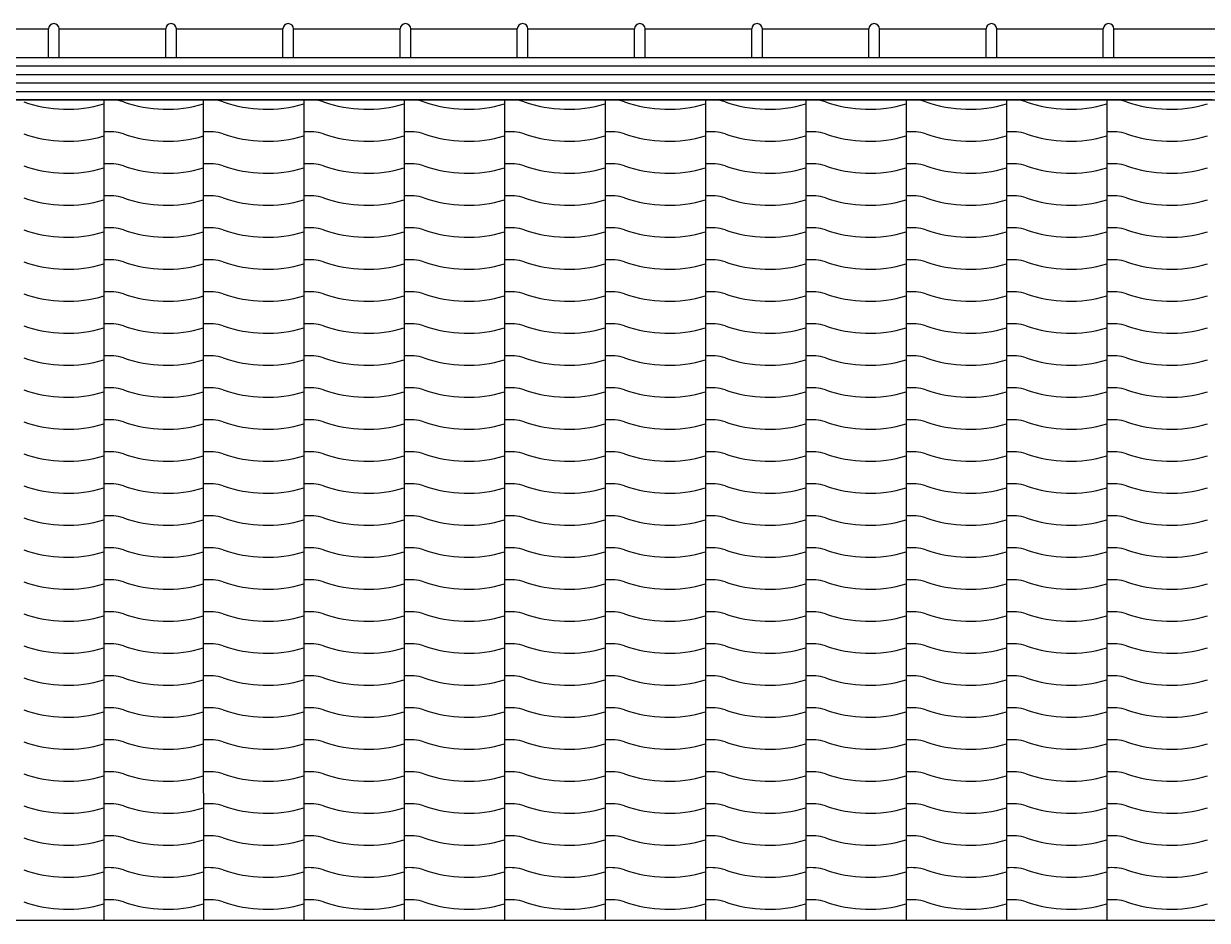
# Model space of a CAD drawing. Extents: x 177441 to 211081, y -129942 to -106182.
# Drawn here: x 196162 to 199495, y -115233 to -112706 of the extents above; entities that cross this region are included whole.
import ezdxf

# ---------------------------------------------------------------- set-up
doc = ezdxf.new("R2010")
doc.units = 0
doc.header["$LTSCALE"] = 50
doc.header["$MEASUREMENT"] = 0
for name, color, linetype in [('ele-3', 6, 'CONTINUOUS'), ('HAT', 5, 'CONTINUOUS'), ('HATCH', 5, 'CONTINUOUS'), ('WALLI', 4, 'CONTINUOUS'), ('WID', 4, 'CONTINUOUS')]:
    doc.layers.add(name, color=color, linetype=linetype)

msp = doc.modelspace()

# ---------------------------------------------------------------- linework, layer by layer
at = {"layer": 'ele-3'}
for p, q in [((189077.6, -112825.4), (199549, -112825.4)), ((189080.6, -112849.4), (199546, -112849.4)), ((189086.4, -112873.4), (199540.2, -112873.4)), ((189092.4, -112897.4), (199534.2, -112897.4))]:
    msp.add_line(p, q, dxfattribs=at)
at = {"layer": 'HAT'}
for centre, radius, start, end in [((196401.7, -113067.4), 146.7, 73.7335, 95.5336), ((196682.4, -113067.4), 146.7, 73.7335, 95.5336), ((196965.1, -113067.4), 146.7, 73.7335, 95.5336), ((197247.8, -113067.4), 146.7, 73.7335, 95.5336), ((197530.4, -113067.4), 146.7, 73.7335, 95.5336), ((197813.1, -113067.4), 146.7, 73.7335, 95.5336), ((198095.8, -113067.4), 146.7, 73.7335, 95.5336), ((198378.4, -113067.4), 146.7, 73.7335, 95.5336), ((198661.1, -113067.4), 146.7, 73.7335, 95.5336), ((198943.8, -113067.4), 146.7, 73.7335, 95.5336), ((199226.4, -113067.4), 146.7, 73.7335, 95.5336), ((196284.2, -112580.6), 367, 250.5449, 286.3543), ((196565, -112580.6), 367, 250.5449, 286.3543), ((196846.8, -112574.6), 373, 250.7046, 286.2204), ((197129.4, -112574.6), 373, 250.7046, 286.2204), ((197412.1, -112574.6), 373, 250.7046, 286.2204), ((197694.8, -112574.6), 373, 250.7046, 286.2204), ((197977.4, -112574.6), 373, 250.7046, 286.2204), ((198260.1, -112574.6), 373, 250.7046, 286.2204), ((198542.8, -112574.6), 373, 250.7046, 286.2204), ((198825.4, -112574.6), 373, 250.7046, 286.2204), ((199108.1, -112574.6), 373, 250.7046, 286.2204), ((199390.8, -112574.6), 373, 250.7046, 286.2204), ((196284.2, -112670.8), 367, 250.5449, 286.3543), ((196401.7, -113157.6), 146.7, 73.7335, 95.5336), ((196565, -112670.8), 367, 250.5449, 286.3543), ((196682.4, -113157.6), 146.7, 73.7335, 95.5336), ((196846.8, -112664.7), 373, 250.7046, 286.2204), ((196965.1, -113157.6), 146.7, 73.7335, 95.5336), ((197129.4, -112664.7), 373, 250.7046, 286.2204), ((197247.8, -113157.6), 146.7, 73.7335, 95.5336), ((197412.1, -112664.7), 373, 250.7046, 286.2204), ((197530.4, -113157.6), 146.7, 73.7335, 95.5336), ((197694.8, -112664.7), 373, 250.7046, 286.2204), ((197813.1, -113157.6), 146.7, 73.7335, 95.5336), ((197977.4, -112664.7), 373, 250.7046, 286.2204), ((198095.8, -113157.6), 146.7, 73.7335, 95.5336), ((198260.1, -112664.7), 373, 250.7046, 286.2204), ((198378.4, -113157.6), 146.7, 73.7335, 95.5336), ((198542.8, -112664.7), 373, 250.7046, 286.2204), ((198661.1, -113157.6), 146.7, 73.7335, 95.5336), ((198825.4, -112664.7), 373, 250.7046, 286.2204), ((198943.8, -113157.6), 146.7, 73.7335, 95.5336), ((199108.1, -112664.7), 373, 250.7046, 286.2204), ((199226.4, -113157.6), 146.7, 73.7335, 95.5336), ((199390.8, -112664.7), 373, 250.7046, 286.2204), ((196284.2, -112760.9), 367, 250.5449, 286.3543), ((196401.7, -113247.7), 146.7, 73.7335, 95.5336), ((196565, -112760.9), 367, 250.5449, 286.3543), ((196682.4, -113247.7), 146.7, 73.7335, 95.5336), ((196846.8, -112754.9), 373, 250.7046, 286.2204), ((196965.1, -113247.7), 146.7, 73.7335, 95.5336), ((197129.4, -112754.9), 373, 250.7046, 286.2204), ((197247.8, -113247.7), 146.7, 73.7335, 95.5336), ((197412.1, -112754.9), 373, 250.7046, 286.2204), ((197530.4, -113247.7), 146.7, 73.7335, 95.5336), ((197694.8, -112754.9), 373, 250.7046, 286.2204), ((197813.1, -113247.7), 146.7, 73.7335, 95.5336), ((197977.4, -112754.9), 373, 250.7046, 286.2204), ((198095.8, -113247.7), 146.7, 73.7335, 95.5336), ((198260.1, -112754.9), 373, 250.7046, 286.2204), ((198378.4, -113247.7), 146.7, 73.7335, 95.5336), ((198542.8, -112754.9), 373, 250.7046, 286.2204), ((198661.1, -113247.7), 146.7, 73.7335, 95.5336), ((198825.4, -112754.9), 373, 250.7046, 286.2204), ((198943.8, -113247.7), 146.7, 73.7335, 95.5336), ((199108.1, -112754.9), 373, 250.7046, 286.2204), ((199226.4, -113247.7), 146.7, 73.7335, 95.5336), ((199390.8, -112754.9), 373, 250.7046, 286.2204), ((196284.2, -112851.1), 367, 250.5449, 286.3543), ((196401.7, -113337.9), 146.7, 73.7335, 95.5336), ((196565, -112851.1), 367, 250.5449, 286.3543), ((196682.4, -113337.9), 146.7, 73.7335, 95.5336), ((196846.8, -112845), 373, 250.7046, 286.2204), ((196965.1, -113337.9), 146.7, 73.7335, 95.5336), ((197129.4, -112845), 373, 250.7046, 286.2204), ((197247.8, -113337.9), 146.7, 73.7335, 95.5336), ((197412.1, -112845), 373, 250.7046, 286.2204), ((197530.4, -113337.9), 146.7, 73.7335, 95.5336), ((197694.8, -112845), 373, 250.7046, 286.2204), ((197813.1, -113337.9), 146.7, 73.7335, 95.5336), ((197977.4, -112845), 373, 250.7046, 286.2204), ((198095.8, -113337.9), 146.7, 73.7335, 95.5336), ((198260.1, -112845), 373, 250.7046, 286.2204), ((198378.4, -113337.9), 146.7, 73.7335, 95.5336), ((198542.8, -112845), 373, 250.7046, 286.2204), ((198661.1, -113337.9), 146.7, 73.7335, 95.5336), ((198825.4, -112845), 373, 250.7046, 286.2204), ((198943.8, -113337.9), 146.7, 73.7335, 95.5336), ((199108.1, -112845), 373, 250.7046, 286.2204), ((199226.4, -113337.9), 146.7, 73.7335, 95.5336), ((199390.8, -112845), 373, 250.7046, 286.2204), ((196284.2, -112941.2), 367, 250.5449, 286.3543), ((196401.7, -113428), 146.7, 73.7335, 95.5336), ((196565, -112941.2), 367, 250.5449, 286.3543), ((196682.4, -113428), 146.7, 73.7335, 95.5336), ((196846.8, -112935.2), 373, 250.7046, 286.2204), ((196965.1, -113428), 146.7, 73.7335, 95.5336), ((197129.4, -112935.2), 373, 250.7046, 286.2204), ((197247.8, -113428), 146.7, 73.7335, 95.5336), ((197412.1, -112935.2), 373, 250.7046, 286.2204), ((197530.4, -113428), 146.7, 73.7335, 95.5336), ((197694.8, -112935.2), 373, 250.7046, 286.2204), ((197813.1, -113428), 146.7, 73.7335, 95.5336), ((197977.4, -112935.2), 373, 250.7046, 286.2204), ((198095.8, -113428), 146.7, 73.7335, 95.5336), ((198260.1, -112935.2), 373, 250.7046, 286.2204), ((198378.4, -113428), 146.7, 73.7335, 95.5336), ((198542.8, -112935.2), 373, 250.7046, 286.2204), ((198661.1, -113428), 146.7, 73.7335, 95.5336), ((198825.4, -112935.2), 373, 250.7046, 286.2204), ((198943.8, -113428), 146.7, 73.7335, 95.5336), ((199108.1, -112935.2), 373, 250.7046, 286.2204), ((199226.4, -113428), 146.7, 73.7335, 95.5336), ((199390.8, -112935.2), 373, 250.7046, 286.2204), ((196284.2, -113031.4), 367, 250.5449, 286.3543), ((196401.7, -113518.2), 146.7, 73.7335, 95.5336), ((196565, -113031.4), 367, 250.5449, 286.3543), ((196682.4, -113518.2), 146.7, 73.7335, 95.5336), ((196846.8, -113025.4), 373, 250.7046, 286.2204), ((196965.1, -113518.2), 146.7, 73.7335, 95.5336), ((197129.4, -113025.4), 373, 250.7046, 286.2204), ((197247.8, -113518.2), 146.7, 73.7335, 95.5336), ((197412.1, -113025.4), 373, 250.7046, 286.2204), ((197530.4, -113518.2), 146.7, 73.7335, 95.5336), ((197694.8, -113025.4), 373, 250.7046, 286.2204), ((197813.1, -113518.2), 146.7, 73.7335, 95.5336), ((197977.4, -113025.4), 373, 250.7046, 286.2204), ((198095.8, -113518.2), 146.7, 73.7335, 95.5336), ((198260.1, -113025.4), 373, 250.7046, 286.2204), ((198378.4, -113518.2), 146.7, 73.7335, 95.5336), ((198542.8, -113025.4), 373, 250.7046, 286.2204), ((198661.1, -113518.2), 146.7, 73.7335, 95.5336), ((198825.4, -113025.4), 373, 250.7046, 286.2204), ((198943.8, -113518.2), 146.7, 73.7335, 95.5336), ((199108.1, -113025.4), 373, 250.7046, 286.2204), ((199226.4, -113518.2), 146.7, 73.7335, 95.5336), ((199390.8, -113025.4), 373, 250.7046, 286.2204), ((196284.2, -113121.6), 367, 250.5449, 286.3543), ((196401.7, -113608.4), 146.7, 73.7335, 95.5336), ((196565, -113121.6), 367, 250.5449, 286.3543), ((196682.4, -113608.4), 146.7, 73.7335, 95.5336), ((196846.8, -113115.5), 373, 250.7046, 286.2204), ((196965.1, -113608.4), 146.7, 73.7335, 95.5336), ((197129.4, -113115.5), 373, 250.7046, 286.2204), ((197247.8, -113608.4), 146.7, 73.7335, 95.5336), ((197412.1, -113115.5), 373, 250.7046, 286.2204), ((197530.4, -113608.4), 146.7, 73.7335, 95.5336), ((197694.8, -113115.5), 373, 250.7046, 286.2204), ((197813.1, -113608.4), 146.7, 73.7335, 95.5336), ((197977.4, -113115.5), 373, 250.7046, 286.2204), ((198095.8, -113608.4), 146.7, 73.7335, 95.5336), ((198260.1, -113115.5), 373, 250.7046, 286.2204), ((198378.4, -113608.4), 146.7, 73.7335, 95.5336), ((198542.8, -113115.5), 373, 250.7046, 286.2204), ((198661.1, -113608.4), 146.7, 73.7335, 95.5336), ((198825.4, -113115.5), 373, 250.7046, 286.2204), ((198943.8, -113608.4), 146.7, 73.7335, 95.5336), ((199108.1, -113115.5), 373, 250.7046, 286.2204), ((199226.4, -113608.4), 146.7, 73.7335, 95.5336), ((199390.8, -113115.5), 373, 250.7046, 286.2204), ((196401.7, -113698.5), 146.7, 73.7335, 95.5336), ((196682.4, -113698.5), 146.7, 73.7335, 95.5336), ((196965.1, -113698.5), 146.7, 73.7335, 95.5336), ((197247.8, -113698.5), 146.7, 73.7335, 95.5336), ((197530.4, -113698.5), 146.7, 73.7335, 95.5336), ((197813.1, -113698.5), 146.7, 73.7335, 95.5336), ((198095.8, -113698.5), 146.7, 73.7335, 95.5336), ((198378.4, -113698.5), 146.7, 73.7335, 95.5336), ((198661.1, -113698.5), 146.7, 73.7335, 95.5336), ((198943.8, -113698.5), 146.7, 73.7335, 95.5336), ((199226.4, -113698.5), 146.7, 73.7335, 95.5336), ((196284.2, -113211.7), 367, 250.5449, 286.3543), ((196565, -113211.7), 367, 250.5449, 286.3543), ((196846.8, -113205.7), 373, 250.7046, 286.2204), ((197129.4, -113205.7), 373, 250.7046, 286.2204), ((197412.1, -113205.7), 373, 250.7046, 286.2204), ((197694.8, -113205.7), 373, 250.7046, 286.2204), ((197977.4, -113205.7), 373, 250.7046, 286.2204), ((198260.1, -113205.7), 373, 250.7046, 286.2204), ((198542.8, -113205.7), 373, 250.7046, 286.2204), ((198825.4, -113205.7), 373, 250.7046, 286.2204), ((199108.1, -113205.7), 373, 250.7046, 286.2204), ((199390.8, -113205.7), 373, 250.7046, 286.2204), ((196284.2, -113301.9), 367, 250.5449, 286.3543), ((196401.7, -113788.7), 146.7, 73.7335, 95.5336), ((196565, -113301.9), 367, 250.5449, 286.3543), ((196682.4, -113788.7), 146.7, 73.7335, 95.5336), ((196846.8, -113295.8), 373, 250.7046, 286.2204), ((196965.1, -113788.7), 146.7, 73.7335, 95.5336), ((197129.4, -113295.8), 373, 250.7046, 286.2204), ((197247.8, -113788.7), 146.7, 73.7335, 95.5336), ((197412.1, -113295.8), 373, 250.7046, 286.2204), ((197530.4, -113788.7), 146.7, 73.7335, 95.5336), ((197694.8, -113295.8), 373, 250.7046, 286.2204), ((197813.1, -113788.7), 146.7, 73.7335, 95.5336), ((197977.4, -113295.8), 373, 250.7046, 286.2204), ((198095.8, -113788.7), 146.7, 73.7335, 95.5336), ((198260.1, -113295.8), 373, 250.7046, 286.2204), ((198378.4, -113788.7), 146.7, 73.7335, 95.5336), ((198542.8, -113295.8), 373, 250.7046, 286.2204), ((198661.1, -113788.7), 146.7, 73.7335, 95.5336), ((198825.4, -113295.8), 373, 250.7046, 286.2204), ((198943.8, -113788.7), 146.7, 73.7335, 95.5336), ((199108.1, -113295.8), 373, 250.7046, 286.2204), ((199226.4, -113788.7), 146.7, 73.7335, 95.5336), ((199390.8, -113295.8), 373, 250.7046, 286.2204), ((196284.2, -113392), 367, 250.5449, 286.3543), ((196401.7, -113878.8), 146.7, 73.7335, 95.5336), ((196565, -113392), 367, 250.5449, 286.3543), ((196682.4, -113878.8), 146.7, 73.7335, 95.5336), ((196846.8, -113386), 373, 250.7046, 286.2204), ((196965.1, -113878.8), 146.7, 73.7335, 95.5336), ((197129.4, -113386), 373, 250.7046, 286.2204), ((197247.8, -113878.8), 146.7, 73.7335, 95.5336), ((197412.1, -113386), 373, 250.7046, 286.2204), ((197530.4, -113878.8), 146.7, 73.7335, 95.5336), ((197694.8, -113386), 373, 250.7046, 286.2204), ((197813.1, -113878.8), 146.7, 73.7335, 95.5336), ((197977.4, -113386), 373, 250.7046, 286.2204), ((198095.8, -113878.8), 146.7, 73.7335, 95.5336), ((198260.1, -113386), 373, 250.7046, 286.2204), ((198378.4, -113878.8), 146.7, 73.7335, 95.5336), ((198542.8, -113386), 373, 250.7046, 286.2204), ((198661.1, -113878.8), 146.7, 73.7335, 95.5336), ((198825.4, -113386), 373, 250.7046, 286.2204), ((198943.8, -113878.8), 146.7, 73.7335, 95.5336), ((199108.1, -113386), 373, 250.7046, 286.2204), ((199226.4, -113878.8), 146.7, 73.7335, 95.5336), ((199390.8, -113386), 373, 250.7046, 286.2204), ((196284.2, -113482.2), 367, 250.5449, 286.3543), ((196401.7, -113969), 146.7, 73.7335, 95.5336), ((196565, -113482.2), 367, 250.5449, 286.3543), ((196682.4, -113969), 146.7, 73.7335, 95.5336), ((196846.8, -113476.2), 373, 250.7046, 286.2204), ((196965.1, -113969), 146.7, 73.7335, 95.5336), ((197129.4, -113476.2), 373, 250.7046, 286.2204), ((197247.8, -113969), 146.7, 73.7335, 95.5336), ((197412.1, -113476.2), 373, 250.7046, 286.2204), ((197530.4, -113969), 146.7, 73.7335, 95.5336), ((197694.8, -113476.2), 373, 250.7046, 286.2204), ((197813.1, -113969), 146.7, 73.7335, 95.5336), ((197977.4, -113476.2), 373, 250.7046, 286.2204), ((198095.8, -113969), 146.7, 73.7335, 95.5336), ((198260.1, -113476.2), 373, 250.7046, 286.2204), ((198378.4, -113969), 146.7, 73.7335, 95.5336), ((198542.8, -113476.2), 373, 250.7046, 286.2204), ((198661.1, -113969), 146.7, 73.7335, 95.5336), ((198825.4, -113476.2), 373, 250.7046, 286.2204), ((198943.8, -113969), 146.7, 73.7335, 95.5336), ((199108.1, -113476.2), 373, 250.7046, 286.2204), ((199226.4, -113969), 146.7, 73.7335, 95.5336), ((199390.8, -113476.2), 373, 250.7046, 286.2204), ((196284.2, -113572.4), 367, 250.5449, 286.3543), ((196401.7, -114059.2), 146.7, 73.7335, 95.5336), ((196565, -113572.4), 367, 250.5449, 286.3543), ((196682.4, -114059.2), 146.7, 73.7335, 95.5336), ((196846.8, -113566.3), 373, 250.7046, 286.2204), ((196965.1, -114059.2), 146.7, 73.7335, 95.5336), ((197129.4, -113566.3), 373, 250.7046, 286.2204), ((197247.8, -114059.2), 146.7, 73.7335, 95.5336), ((197412.1, -113566.3), 373, 250.7046, 286.2204), ((197530.4, -114059.2), 146.7, 73.7335, 95.5336), ((197694.8, -113566.3), 373, 250.7046, 286.2204), ((197813.1, -114059.2), 146.7, 73.7335, 95.5336), ((197977.4, -113566.3), 373, 250.7046, 286.2204), ((198095.8, -114059.2), 146.7, 73.7335, 95.5336), ((198260.1, -113566.3), 373, 250.7046, 286.2204), ((198378.4, -114059.2), 146.7, 73.7335, 95.5336), ((198542.8, -113566.3), 373, 250.7046, 286.2204), ((198661.1, -114059.2), 146.7, 73.7335, 95.5336), ((198825.4, -113566.3), 373, 250.7046, 286.2204), ((198943.8, -114059.2), 146.7, 73.7335, 95.5336), ((199108.1, -113566.3), 373, 250.7046, 286.2204), ((199226.4, -114059.2), 146.7, 73.7335, 95.5336), ((199390.8, -113566.3), 373, 250.7046, 286.2204), ((196284.2, -113662.5), 367, 250.5449, 286.3543), ((196401.7, -114149.3), 146.7, 73.7335, 95.5336), ((196565, -113662.5), 367, 250.5449, 286.3543), ((196682.4, -114149.3), 146.7, 73.7335, 95.5336), ((196846.8, -113656.5), 373, 250.7046, 286.2204), ((196965.1, -114149.3), 146.7, 73.7335, 95.5336), ((197129.4, -113656.5), 373, 250.7046, 286.2204), ((197247.8, -114149.3), 146.7, 73.7335, 95.5336), ((197412.1, -113656.5), 373, 250.7046, 286.2204), ((197530.4, -114149.3), 146.7, 73.7335, 95.5336), ((197694.8, -113656.5), 373, 250.7046, 286.2204), ((197813.1, -114149.3), 146.7, 73.7335, 95.5336), ((197977.4, -113656.5), 373, 250.7046, 286.2204), ((198095.8, -114149.3), 146.7, 73.7335, 95.5336), ((198260.1, -113656.5), 373, 250.7046, 286.2204), ((198378.4, -114149.3), 146.7, 73.7335, 95.5336), ((198542.8, -113656.5), 373, 250.7046, 286.2204), ((198661.1, -114149.3), 146.7, 73.7335, 95.5336), ((198825.4, -113656.5), 373, 250.7046, 286.2204), ((198943.8, -114149.3), 146.7, 73.7335, 95.5336), ((199108.1, -113656.5), 373, 250.7046, 286.2204), ((199226.4, -114149.3), 146.7, 73.7335, 95.5336), ((199390.8, -113656.5), 373, 250.7046, 286.2204), ((196284.2, -113752.7), 367, 250.5449, 286.3543), ((196401.7, -114239.5), 146.7, 73.7335, 95.5336), ((196565, -113752.7), 367, 250.5449, 286.3543), ((196682.4, -114239.5), 146.7, 73.7335, 95.5336), ((196846.8, -113746.6), 373, 250.7046, 286.2204), ((196965.1, -114239.5), 146.7, 73.7335, 95.5336), ((197129.4, -113746.6), 373, 250.7046, 286.2204), ((197247.8, -114239.5), 146.7, 73.7335, 95.5336), ((197412.1, -113746.6), 373, 250.7046, 286.2204), ((197530.4, -114239.5), 146.7, 73.7335, 95.5336), ((197694.8, -113746.6), 373, 250.7046, 286.2204), ((197813.1, -114239.5), 146.7, 73.7335, 95.5336), ((197977.4, -113746.6), 373, 250.7046, 286.2204), ((198095.8, -114239.5), 146.7, 73.7335, 95.5336), ((198260.1, -113746.6), 373, 250.7046, 286.2204), ((198378.4, -114239.5), 146.7, 73.7335, 95.5336), ((198542.8, -113746.6), 373, 250.7046, 286.2204), ((198661.1, -114239.5), 146.7, 73.7335, 95.5336), ((198825.4, -113746.6), 373, 250.7046, 286.2204), ((198943.8, -114239.5), 146.7, 73.7335, 95.5336), ((199108.1, -113746.6), 373, 250.7046, 286.2204), ((199226.4, -114239.5), 146.7, 73.7335, 95.5336), ((199390.8, -113746.6), 373, 250.7046, 286.2204), ((196401.7, -114329.6), 146.7, 73.7335, 95.5336), ((196682.4, -114329.6), 146.7, 73.7335, 95.5336), ((196965.1, -114329.6), 146.7, 73.7335, 95.5336), ((197247.8, -114329.6), 146.7, 73.7335, 95.5336), ((197530.4, -114329.6), 146.7, 73.7335, 95.5336), ((197813.1, -114329.6), 146.7, 73.7335, 95.5336), ((198095.8, -114329.6), 146.7, 73.7335, 95.5336), ((198378.4, -114329.6), 146.7, 73.7335, 95.5336), ((198661.1, -114329.6), 146.7, 73.7335, 95.5336), ((198943.8, -114329.6), 146.7, 73.7335, 95.5336), ((199226.4, -114329.6), 146.7, 73.7335, 95.5336), ((196284.2, -113842.8), 367, 250.5449, 286.3543), ((196565, -113842.8), 367, 250.5449, 286.3543), ((196846.8, -113836.8), 373, 250.7046, 286.2204), ((197129.4, -113836.8), 373, 250.7046, 286.2204), ((197412.1, -113836.8), 373, 250.7046, 286.2204), ((197694.8, -113836.8), 373, 250.7046, 286.2204), ((197977.4, -113836.8), 373, 250.7046, 286.2204), ((198260.1, -113836.8), 373, 250.7046, 286.2204), ((198542.8, -113836.8), 373, 250.7046, 286.2204), ((198825.4, -113836.8), 373, 250.7046, 286.2204), ((199108.1, -113836.8), 373, 250.7046, 286.2204), ((199390.8, -113836.8), 373, 250.7046, 286.2204), ((196284.2, -113933), 367, 250.5449, 286.3543), ((196401.7, -114419.8), 146.7, 73.7335, 95.5336), ((196565, -113933), 367, 250.5449, 286.3543), ((196682.4, -114419.8), 146.7, 73.7335, 95.5336), ((196846.8, -113927), 373, 250.7046, 286.2204), ((196965.1, -114419.8), 146.7, 73.7335, 95.5336), ((197129.4, -113927), 373, 250.7046, 286.2204), ((197247.8, -114419.8), 146.7, 73.7335, 95.5336), ((197412.1, -113927), 373, 250.7046, 286.2204), ((197530.4, -114419.8), 146.7, 73.7335, 95.5336), ((197694.8, -113927), 373, 250.7046, 286.2204), ((197813.1, -114419.8), 146.7, 73.7335, 95.5336), ((197977.4, -113927), 373, 250.7046, 286.2204), ((198095.8, -114419.8), 146.7, 73.7335, 95.5336), ((198260.1, -113927), 373, 250.7046, 286.2204), ((198378.4, -114419.8), 146.7, 73.7335, 95.5336), ((198542.8, -113927), 373, 250.7046, 286.2204), ((198661.1, -114419.8), 146.7, 73.7335, 95.5336), ((198825.4, -113927), 373, 250.7046, 286.2204), ((198943.8, -114419.8), 146.7, 73.7335, 95.5336), ((199108.1, -113927), 373, 250.7046, 286.2204), ((199226.4, -114419.8), 146.7, 73.7335, 95.5336), ((199390.8, -113927), 373, 250.7046, 286.2204), ((196284.2, -114023.2), 367, 250.5449, 286.3543), ((196401.7, -114510), 146.7, 73.7335, 95.5336), ((196565, -114023.2), 367, 250.5449, 286.3543), ((196682.4, -114510), 146.7, 73.7335, 95.5336), ((196846.8, -114017.1), 373, 250.7046, 286.2204), ((196965.1, -114510), 146.7, 73.7335, 95.5336), ((197129.4, -114017.1), 373, 250.7046, 286.2204), ((197247.8, -114510), 146.7, 73.7335, 95.5336), ((197412.1, -114017.1), 373, 250.7046, 286.2204), ((197530.4, -114510), 146.7, 73.7335, 95.5336), ((197694.8, -114017.1), 373, 250.7046, 286.2204), ((197813.1, -114510), 146.7, 73.7335, 95.5336), ((197977.4, -114017.1), 373, 250.7046, 286.2204), ((198095.8, -114510), 146.7, 73.7335, 95.5336), ((198260.1, -114017.1), 373, 250.7046, 286.2204), ((198378.4, -114510), 146.7, 73.7335, 95.5336), ((198542.8, -114017.1), 373, 250.7046, 286.2204), ((198661.1, -114510), 146.7, 73.7335, 95.5336), ((198825.4, -114017.1), 373, 250.7046, 286.2204), ((198943.8, -114510), 146.7, 73.7335, 95.5336), ((199108.1, -114017.1), 373, 250.7046, 286.2204), ((199226.4, -114510), 146.7, 73.7335, 95.5336), ((199390.8, -114017.1), 373, 250.7046, 286.2204), ((196401.7, -114600.1), 146.7, 73.7335, 95.5336), ((196682.4, -114600.1), 146.7, 73.7335, 95.5336), ((196965.1, -114600.1), 146.7, 73.7335, 95.5336), ((197247.8, -114600.1), 146.7, 73.7335, 95.5336), ((197530.4, -114600.1), 146.7, 73.7335, 95.5336), ((197813.1, -114600.1), 146.7, 73.7335, 95.5336), ((198095.8, -114600.1), 146.7, 73.7335, 95.5336), ((198378.4, -114600.1), 146.7, 73.7335, 95.5336), ((198661.1, -114600.1), 146.7, 73.7335, 95.5336), ((198943.8, -114600.1), 146.7, 73.7335, 95.5336), ((199226.4, -114600.1), 146.7, 73.7335, 95.5336), ((196284.2, -114113.3), 367, 250.5449, 286.3543), ((196565, -114113.3), 367, 250.5449, 286.3543), ((196846.8, -114107.3), 373, 250.7046, 286.2204), ((197129.4, -114107.3), 373, 250.7046, 286.2204), ((197412.1, -114107.3), 373, 250.7046, 286.2204), ((197694.8, -114107.3), 373, 250.7046, 286.2204), ((197977.4, -114107.3), 373, 250.7046, 286.2204), ((198260.1, -114107.3), 373, 250.7046, 286.2204), ((198542.8, -114107.3), 373, 250.7046, 286.2204), ((198825.4, -114107.3), 373, 250.7046, 286.2204), ((199108.1, -114107.3), 373, 250.7046, 286.2204), ((199390.8, -114107.3), 373, 250.7046, 286.2204), ((196284.2, -114203.5), 367, 250.5449, 286.3543), ((196401.7, -114690.3), 146.7, 73.7335, 95.5336), ((196565, -114203.5), 367, 250.5449, 286.3543), ((196682.4, -114690.3), 146.7, 73.7335, 95.5336), ((196846.8, -114197.4), 373, 250.7046, 286.2204), ((196965.1, -114690.3), 146.7, 73.7335, 95.5336), ((197129.4, -114197.4), 373, 250.7046, 286.2204), ((197247.8, -114690.3), 146.7, 73.7335, 95.5336), ((197412.1, -114197.4), 373, 250.7046, 286.2204), ((197530.4, -114690.3), 146.7, 73.7335, 95.5336), ((197694.8, -114197.4), 373, 250.7046, 286.2204), ((197813.1, -114690.3), 146.7, 73.7335, 95.5336), ((197977.4, -114197.4), 373, 250.7046, 286.2204), ((198095.8, -114690.3), 146.7, 73.7335, 95.5336), ((198260.1, -114197.4), 373, 250.7046, 286.2204), ((198378.4, -114690.3), 146.7, 73.7335, 95.5336), ((198542.8, -114197.4), 373, 250.7046, 286.2204), ((198661.1, -114690.3), 146.7, 73.7335, 95.5336), ((198825.4, -114197.4), 373, 250.7046, 286.2204), ((198943.8, -114690.3), 146.7, 73.7335, 95.5336), ((199108.1, -114197.4), 373, 250.7046, 286.2204), ((199226.4, -114690.3), 146.7, 73.7335, 95.5336), ((199390.8, -114197.4), 373, 250.7046, 286.2204), ((196284.2, -114293.6), 367, 250.5449, 286.3543), ((196401.7, -114780.4), 146.7, 73.7335, 95.5336), ((196565, -114293.6), 367, 250.5449, 286.3543), ((196682.4, -114780.4), 146.7, 73.7335, 95.5336), ((196846.8, -114287.6), 373, 250.7046, 286.2204), ((196965.1, -114780.4), 146.7, 73.7335, 95.5336), ((197129.4, -114287.6), 373, 250.7046, 286.2204), ((197247.8, -114780.4), 146.7, 73.7335, 95.5336), ((197412.1, -114287.6), 373, 250.7046, 286.2204), ((197530.4, -114780.4), 146.7, 73.7335, 95.5336), ((197694.8, -114287.6), 373, 250.7046, 286.2204), ((197813.1, -114780.4), 146.7, 73.7335, 95.5336), ((197977.4, -114287.6), 373, 250.7046, 286.2204), ((198095.8, -114780.4), 146.7, 73.7335, 95.5336), ((198260.1, -114287.6), 373, 250.7046, 286.2204), ((198378.4, -114780.4), 146.7, 73.7335, 95.5336), ((198542.8, -114287.6), 373, 250.7046, 286.2204), ((198661.1, -114780.4), 146.7, 73.7335, 95.5336), ((198825.4, -114287.6), 373, 250.7046, 286.2204), ((198943.8, -114780.4), 146.7, 73.7335, 95.5336), ((199108.1, -114287.6), 373, 250.7046, 286.2204), ((199226.4, -114780.4), 146.7, 73.7335, 95.5336), ((199390.8, -114287.6), 373, 250.7046, 286.2204), ((196284.2, -114383.8), 367, 250.5449, 286.3543), ((196401.7, -114870.6), 146.7, 73.7335, 95.5336), ((196565, -114383.8), 367, 250.5449, 286.3543), ((196682.4, -114870.6), 146.7, 73.7335, 95.5336), ((196846.8, -114377.8), 373, 250.7046, 286.2204), ((196965.1, -114870.6), 146.7, 73.7335, 95.5336), ((197129.4, -114377.8), 373, 250.7046, 286.2204), ((197247.8, -114870.6), 146.7, 73.7335, 95.5336), ((197412.1, -114377.8), 373, 250.7046, 286.2204), ((197530.4, -114870.6), 146.7, 73.7335, 95.5336), ((197694.8, -114377.8), 373, 250.7046, 286.2204), ((197813.1, -114870.6), 146.7, 73.7335, 95.5336), ((197977.4, -114377.8), 373, 250.7046, 286.2204), ((198095.8, -114870.6), 146.7, 73.7335, 95.5336), ((198260.1, -114377.8), 373, 250.7046, 286.2204), ((198378.4, -114870.6), 146.7, 73.7335, 95.5336), ((198542.8, -114377.8), 373, 250.7046, 286.2204), ((198661.1, -114870.6), 146.7, 73.7335, 95.5336), ((198825.4, -114377.8), 373, 250.7046, 286.2204), ((198943.8, -114870.6), 146.7, 73.7335, 95.5336), ((199108.1, -114377.8), 373, 250.7046, 286.2204), ((199226.4, -114870.6), 146.7, 73.7335, 95.5336), ((199390.8, -114377.8), 373, 250.7046, 286.2204), ((196284.2, -114474), 367, 250.5449, 286.3543), ((196401.7, -114960.8), 146.7, 73.7335, 95.5336), ((196565, -114474), 367, 250.5449, 286.3543), ((196682.4, -114960.8), 146.7, 73.7335, 95.5336), ((196846.8, -114467.9), 373, 250.7046, 286.2204), ((196965.1, -114960.8), 146.7, 73.7335, 95.5336), ((197129.4, -114467.9), 373, 250.7046, 286.2204), ((197247.8, -114960.8), 146.7, 73.7335, 95.5336), ((197412.1, -114467.9), 373, 250.7046, 286.2204), ((197530.4, -114960.8), 146.7, 73.7335, 95.5336), ((197694.8, -114467.9), 373, 250.7046, 286.2204), ((197813.1, -114960.8), 146.7, 73.7335, 95.5336), ((197977.4, -114467.9), 373, 250.7046, 286.2204), ((198095.8, -114960.8), 146.7, 73.7335, 95.5336), ((198260.1, -114467.9), 373, 250.7046, 286.2204), ((198378.4, -114960.8), 146.7, 73.7335, 95.5336), ((198542.8, -114467.9), 373, 250.7046, 286.2204), ((198661.1, -114960.8), 146.7, 73.7335, 95.5336), ((198825.4, -114467.9), 373, 250.7046, 286.2204), ((198943.8, -114960.8), 146.7, 73.7335, 95.5336), ((199108.1, -114467.9), 373, 250.7046, 286.2204), ((199226.4, -114960.8), 146.7, 73.7335, 95.5336), ((199390.8, -114467.9), 373, 250.7046, 286.2204), ((196284.2, -114564.1), 367, 250.5449, 286.3543), ((196401.7, -115050.9), 146.7, 73.7335, 95.5336), ((196565, -114564.1), 367, 250.5449, 286.3543), ((196682.4, -115050.9), 146.7, 73.7335, 95.5336), ((196846.8, -114558.1), 373, 250.7046, 286.2204), ((196965.1, -115050.9), 146.7, 73.7335, 95.5336), ((197129.4, -114558.1), 373, 250.7046, 286.2204), ((197247.8, -115050.9), 146.7, 73.7335, 95.5336), ((197412.1, -114558.1), 373, 250.7046, 286.2204), ((197530.4, -115050.9), 146.7, 73.7335, 95.5336), ((197694.8, -114558.1), 373, 250.7046, 286.2204), ((197813.1, -115050.9), 146.7, 73.7335, 95.5336), ((197977.4, -114558.1), 373, 250.7046, 286.2204), ((198095.8, -115050.9), 146.7, 73.7335, 95.5336), ((198260.1, -114558.1), 373, 250.7046, 286.2204), ((198378.4, -115050.9), 146.7, 73.7335, 95.5336), ((198542.8, -114558.1), 373, 250.7046, 286.2204), ((198661.1, -115050.9), 146.7, 73.7335, 95.5336), ((198825.4, -114558.1), 373, 250.7046, 286.2204), ((198943.8, -115050.9), 146.7, 73.7335, 95.5336), ((199108.1, -114558.1), 373, 250.7046, 286.2204), ((199226.4, -115050.9), 146.7, 73.7335, 95.5336), ((199390.8, -114558.1), 373, 250.7046, 286.2204), ((196284.2, -114654.3), 367, 250.5449, 286.3543), ((196401.7, -115141.1), 146.7, 73.7335, 95.5336), ((196565, -114654.3), 367, 250.5449, 286.3543), ((196682.4, -115141.1), 146.7, 73.7335, 95.5336), ((196846.8, -114648.2), 373, 250.7046, 286.2204), ((196965.1, -115141.1), 146.7, 73.7335, 95.5336), ((197129.4, -114648.2), 373, 250.7046, 286.2204), ((197247.8, -115141.1), 146.7, 73.7335, 95.5336), ((197412.1, -114648.2), 373, 250.7046, 286.2204), ((197530.4, -115141.1), 146.7, 73.7335, 95.5336), ((197694.8, -114648.2), 373, 250.7046, 286.2204), ((197813.1, -115141.1), 146.7, 73.7335, 95.5336), ((197977.4, -114648.2), 373, 250.7046, 286.2204), ((198095.8, -115141.1), 146.7, 73.7335, 95.5336), ((198260.1, -114648.2), 373, 250.7046, 286.2204), ((198378.4, -115141.1), 146.7, 73.7335, 95.5336), ((198542.8, -114648.2), 373, 250.7046, 286.2204), ((198661.1, -115141.1), 146.7, 73.7335, 95.5336), ((198825.4, -114648.2), 373, 250.7046, 286.2204), ((198943.8, -115141.1), 146.7, 73.7335, 95.5336), ((199108.1, -114648.2), 373, 250.7046, 286.2204), ((199226.4, -115141.1), 146.7, 73.7335, 95.5336), ((199390.8, -114648.2), 373, 250.7046, 286.2204), ((196401.7, -115231.2), 146.7, 73.7335, 95.5336), ((196682.4, -115231.2), 146.7, 73.7335, 95.5336), ((196965.1, -115231.2), 146.7, 73.7335, 95.5336), ((197247.8, -115231.2), 146.7, 73.7335, 95.5336), ((197530.4, -115231.2), 146.7, 73.7335, 95.5336), ((197813.1, -115231.2), 146.7, 73.7335, 95.5336), ((198095.8, -115231.2), 146.7, 73.7335, 95.5336), ((198378.4, -115231.2), 146.7, 73.7335, 95.5336), ((198661.1, -115231.2), 146.7, 73.7335, 95.5336), ((198943.8, -115231.2), 146.7, 73.7335, 95.5336), ((199226.4, -115231.2), 146.7, 73.7335, 95.5336), ((196284.2, -114744.4), 367, 250.5449, 286.3543), ((196565, -114744.4), 367, 250.5449, 286.3543), ((196846.8, -114738.4), 373, 250.7046, 286.2204), ((197129.4, -114738.4), 373, 250.7046, 286.2204), ((197412.1, -114738.4), 373, 250.7046, 286.2204), ((197694.8, -114738.4), 373, 250.7046, 286.2204), ((197977.4, -114738.4), 373, 250.7046, 286.2204), ((198260.1, -114738.4), 373, 250.7046, 286.2204), ((198542.8, -114738.4), 373, 250.7046, 286.2204), ((198825.4, -114738.4), 373, 250.7046, 286.2204), ((199108.1, -114738.4), 373, 250.7046, 286.2204), ((199390.8, -114738.4), 373, 250.7046, 286.2204), ((196284.2, -114834.6), 367, 250.5449, 286.3543), ((196401.7, -115321.4), 146.7, 73.7335, 95.5336), ((196565, -114834.6), 367, 250.5449, 286.3543), ((196682.4, -115321.4), 146.7, 73.7335, 95.5336), ((196846.8, -114828.6), 373, 250.7046, 286.2204), ((196965.1, -115321.4), 146.7, 73.7335, 95.5336), ((197129.4, -114828.6), 373, 250.7046, 286.2204), ((197247.8, -115321.4), 146.7, 73.7335, 95.5336), ((197412.1, -114828.6), 373, 250.7046, 286.2204), ((197530.4, -115321.4), 146.7, 73.7335, 95.5336), ((197694.8, -114828.6), 373, 250.7046, 286.2204), ((197813.1, -115321.4), 146.7, 73.7335, 95.5336), ((197977.4, -114828.6), 373, 250.7046, 286.2204), ((198095.8, -115321.4), 146.7, 73.7335, 95.5336), ((198260.1, -114828.6), 373, 250.7046, 286.2204), ((198378.4, -115321.4), 146.7, 73.7335, 95.5336), ((198542.8, -114828.6), 373, 250.7046, 286.2204), ((198661.1, -115321.4), 146.7, 73.7335, 95.5336), ((198825.4, -114828.6), 373, 250.7046, 286.2204), ((198943.8, -115321.4), 146.7, 73.7335, 95.5336), ((199108.1, -114828.6), 373, 250.7046, 286.2204), ((199226.4, -115321.4), 146.7, 73.7335, 95.5336), ((199390.8, -114828.6), 373, 250.7046, 286.2204)]:
    msp.add_arc(centre, radius, start, end, dxfattribs=at)
at = {"layer": 'HATCH'}
msp.add_line((184073.4, -115232.9), (204553.2, -115232.9), dxfattribs=at)
at = {"layer": 'WALLI'}
for p, q in [((195932, -112721.4), (196232, -112721.4)), ((196232, -112801.4), (196232, -112721.4)), ((196262, -112801.4), (196262, -112721.4)), ((196262, -112721.4), (196562, -112721.4)), ((196562, -112801.4), (196562, -112721.4)), ((196592, -112801.4), (196592, -112721.4)), ((196592, -112721.4), (196892, -112721.4)), ((196892, -112801.4), (196892, -112721.4)), ((196922, -112801.4), (196922, -112721.4)), ((196922, -112721.4), (197222, -112721.4)), ((197222, -112801.4), (197222, -112721.4)), ((197252, -112801.4), (197252, -112721.4)), ((197252, -112721.4), (197552, -112721.4)), ((197552, -112801.4), (197552, -112721.4)), ((197582, -112801.4), (197582, -112721.4)), ((197582, -112721.4), (197882, -112721.4)), ((197882, -112801.4), (197882, -112721.4)), ((197912, -112801.4), (197912, -112721.4)), ((197912, -112721.4), (198212, -112721.4)), ((198212, -112801.4), (198212, -112721.4)), ((198242, -112801.4), (198242, -112721.4)), ((198242, -112721.4), (198542, -112721.4)), ((198542, -112801.4), (198542, -112721.4)), ((198572, -112801.4), (198572, -112721.4)), ((198572, -112721.4), (198872, -112721.4)), ((198872, -112801.4), (198872, -112721.4)), ((198902, -112801.4), (198902, -112721.4)), ((198902, -112721.4), (199202, -112721.4)), ((199202, -112801.4), (199202, -112721.4)), ((199232, -112801.4), (199232, -112721.4)), ((199232, -112721.4), (199532, -112721.4)), ((189059.4, -112801.4), (199567.2, -112801.4)), ((189098.3, -112921.4), (199528.3, -112921.4))]:
    msp.add_line(p, q, dxfattribs=at)
for centre in [(196247, -112721.4), (196577, -112721.4), (196907, -112721.4), (197237, -112721.4), (197567, -112721.4), (197897, -112721.4), (198227, -112721.4), (198557, -112721.4), (198887, -112721.4), (199217, -112721.4)]:
    msp.add_arc(centre, 15, 0, 180, dxfattribs=at)
at = {"layer": 'WID'}
for p, q in [((199508.3, -112921.4), (189118.3, -112921.4)), ((196387.5, -112921.4), (196387.5, -115232.9)), ((196668.3, -114874.6), (196668.3, -112921.4)), ((196951, -112921.4), (196951, -115232.9)), ((197233.6, -112921.4), (197233.6, -115232.9)), ((197516.3, -112921.4), (197516.3, -115232.9)), ((197799, -112921.4), (197799, -115232.9)), ((198081.6, -112921.4), (198081.6, -115232.9)), ((198364.3, -112921.4), (198364.3, -115232.9)), ((198647, -112921.4), (198647, -115232.9)), ((198929.6, -112921.4), (198929.6, -115232.9)), ((199212.3, -112921.4), (199212.3, -115232.9)), ((196668.3, -114874.6), (196668.3, -115232.9))]:
    msp.add_line(p, q, dxfattribs=at)

doc.saveas('drawing.dxf')
